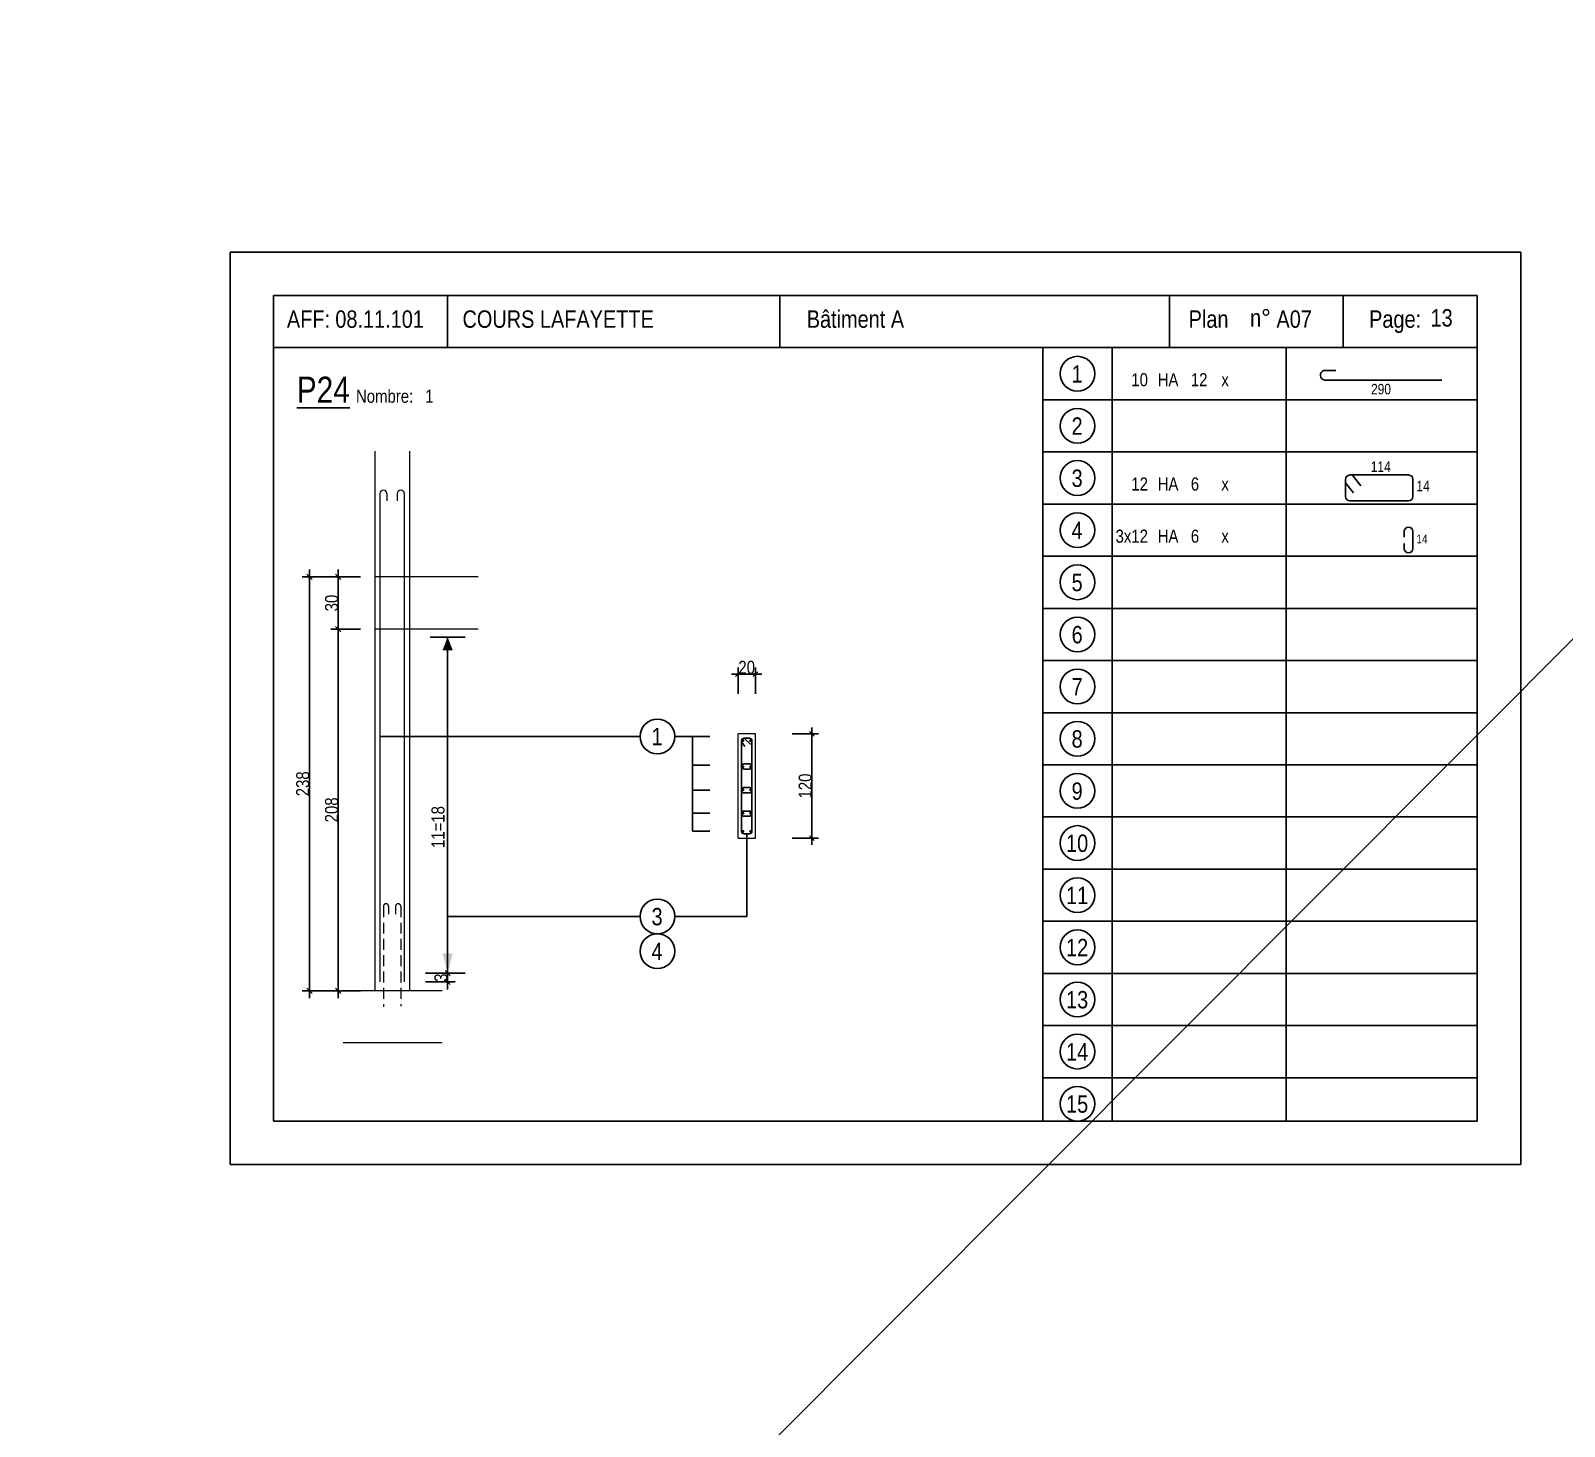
# Model space of a CAD drawing. Header units: metres. Extents: x -9927 to 45032, y -190416 to 12166.
# Drawn here: x 2791 to 4555, y -22874 to -21269 of the extents above; entities that cross this region are included whole.
import ezdxf
from ezdxf.enums import TextEntityAlignment as Align

# ---------------------------------------------------------------- set-up
doc = ezdxf.new("R2010")
doc.units = ezdxf.units.M
doc.header["$PDMODE"] = 65
doc.linetypes.add('CACHE2', pattern=[0.1875, 0.125, -0.0625])
for name, color, linetype in [('01_cote_gen', 4, 'Continuous'), ('01_fenetres', 171, 'Continuous'), ('01_linteaux', 3, 'Continuous'), ('01_sem', 42, 'Continuous'), ('01_texte', 230, 'Continuous'), ('AA_COTES', 2, 'Continuous')]:
    doc.layers.add(name, color=color, linetype=linetype)
doc.styles.add('STYLE2', font='ARIALN.TTF')
doc.dimstyles.new('JB25', dxfattribs={"dimscale": 0.1, "dimtxt": 150, "dimasz": 17, "dimexe": 0.1, "dimexo": 0.1, "dimgap": 0.09, "dimtad": 1, "dimdec": 1, "dimlfac": 0.5, "dimdsep": 46, "dimtxsty": 'STYLE2', "dimblk1": 'BOND_G', "dimblk2": 'BOND_D', "dimsah": 1, "dimcen": 1.5, "dimdle": 0.01, "dimse1": 1, "dimse2": 1, "dimclrd": 4, "dimclre": 2, "dimclrt": 5, "dimadec": 0, "dimazin": 0, "dimtfac": 2.333333, "dimtdec": 1, "dimtix": 1, "dimtmove": 2, "dimatfit": 3, "dimldrblk": 'BOND_G', "dimfxl": 1, "dimtolj": 1, "dimtzin": 0, "dimarcsym": 0})
doc.dimstyles.new('JB50', dxfattribs={"dimscale": 0.1, "dimtxt": 150, "dimasz": 15, "dimexe": 0.1, "dimexo": 0.1, "dimgap": 0.09, "dimtad": 1, "dimdec": 1, "dimdsep": 46, "dimtxsty": 'STYLE2', "dimblk1": 'BOND_G', "dimblk2": 'BOND_D', "dimsah": 1, "dimcen": 1.5, "dimdle": 0.01, "dimse1": 1, "dimse2": 1, "dimclrd": 4, "dimclre": 2, "dimclrt": 6, "dimazin": 2, "dimtfac": 2.333333, "dimtdec": 1, "dimtix": 1, "dimtmove": 2, "dimatfit": 3, "dimldrblk": 'BOND_G', "dimfxl": 1, "dimtolj": 1, "dimtzin": 0, "dimarcsym": 0})

# ---------------------------------------------------------------- blocks, each defined once
blk = doc.blocks.new('BOND_G')
at = {"layer": 'AA_COTES', "color": 0}
for p, q in [((0, -5), (0, 15)), ((5, 0), (-5, 0)), ((1.8, 1.8), (-1.8, -1.8))]:
    blk.add_line(p, q, dxfattribs=at)
blk = doc.blocks.new('BOND_D')
at = {"layer": 'AA_COTES', "color": 0}
for p, q in [((5, 0), (-5, 0)), ((-1.8, -1.8), (1.8, 1.8)), ((0, 5), (0, -15))]:
    blk.add_line(p, q, dxfattribs=at)
blk = doc.blocks.new('*D182')
at = {"layer": '01_cote_gen', "color": 4, "linetype": 'Continuous', "lineweight": -2, "transparency": 16777216}
blk.add_line((3111.5, -22371.4), (3111.5, -21898.8), dxfattribs=at)
at = {"layer": 'DEFPOINTS', "color": 0, "linetype": 'Continuous', "lineweight": 0, "transparency": 16777216}
for p in [(3111.5, -21897.1), (3226.6, -21897.1), (3186.6, -22373.1)]:
    blk.add_point(p, dxfattribs=at)
at = {"layer": '01_cote_gen', "color": 4, "linetype": 'Continuous', "lineweight": -2, "transparency": 16777216, "xscale": 1.7, "yscale": 1.7, "zscale": 1.7}
for name, p, rotation in [('BOND_D', (3111.5, -21897.1), 90), ('BOND_G', (3111.5, -22373.1), 270)]:
    blk.add_blockref(name, p, dxfattribs=dict(at, rotation=rotation))
at = {"layer": '01_cote_gen', "color": 5, "linetype": 'Continuous', "lineweight": 0, "transparency": 16777216, "insert": (3103.8, -22135.1), "char_height": 15, "attachment_point": 5, "rotation": 90, "style": 'STYLE2'}
blk.add_mtext('\\A1;238', dxfattribs=at)
blk = doc.blocks.new('*D183')
at = {"layer": '01_cote_gen', "color": 4, "linetype": 'Continuous', "lineweight": -2, "transparency": 16777216}
blk.add_line((3144.6, -21955.4), (3144.6, -21898.8), dxfattribs=at)
at = {"layer": 'DEFPOINTS', "color": 0, "linetype": 'Continuous', "lineweight": 0, "transparency": 16777216}
for p in [(3144.6, -21897.1), (3273.3, -21897.1), (3282.4, -21957.1)]:
    blk.add_point(p, dxfattribs=at)
at = {"layer": '01_cote_gen', "color": 4, "linetype": 'Continuous', "lineweight": -2, "transparency": 16777216, "xscale": 1.7, "yscale": 1.7, "zscale": 1.7}
for name, p, rotation in [('BOND_D', (3144.6, -21897.1), 90), ('BOND_G', (3144.6, -21957.1), 270)]:
    blk.add_blockref(name, p, dxfattribs=dict(at, rotation=rotation))
at = {"layer": '01_cote_gen', "color": 5, "linetype": 'Continuous', "lineweight": 0, "transparency": 16777216, "insert": (3137, -21927.1), "char_height": 15, "attachment_point": 5, "rotation": 90, "style": 'STYLE2'}
blk.add_mtext('\\A1;30', dxfattribs=at)
blk = doc.blocks.new('*D184')
at = {"layer": '01_cote_gen', "color": 4, "linetype": 'Continuous', "lineweight": -2, "transparency": 16777216}
blk.add_line((3144.6, -22371.4), (3144.6, -21958.8), dxfattribs=at)
at = {"layer": 'DEFPOINTS', "color": 0, "linetype": 'Continuous', "lineweight": 0, "transparency": 16777216}
for p in [(3144.6, -21957.1), (3153.1, -21957.1), (3162.8, -22373.1)]:
    blk.add_point(p, dxfattribs=at)
at = {"layer": '01_cote_gen', "color": 4, "linetype": 'Continuous', "lineweight": -2, "transparency": 16777216, "xscale": 1.7, "yscale": 1.7, "zscale": 1.7}
for name, p, rotation in [('BOND_D', (3144.6, -21957.1), 90), ('BOND_G', (3144.6, -22373.1), 270)]:
    blk.add_blockref(name, p, dxfattribs=dict(at, rotation=rotation))
at = {"layer": '01_cote_gen', "color": 5, "linetype": 'Continuous', "lineweight": 0, "transparency": 16777216, "insert": (3137, -22165.1), "char_height": 15, "attachment_point": 5, "rotation": 90, "style": 'STYLE2'}
blk.add_mtext('\\A1;208', dxfattribs=at)
blk = doc.blocks.new('*D185')
at = {"layer": '01_cote_gen', "color": 4, "linetype": 'Continuous', "lineweight": -2, "transparency": 16777216}
blk.add_line((3270.5, -22354.8), (3270.5, -22361.4), dxfattribs=at)
at = {"layer": 'DEFPOINTS', "color": 0, "linetype": 'Continuous', "lineweight": 0, "transparency": 16777216}
for p in [(3263.6, -22353.1), (3220.6, -22363.1), (3270.5, -22363.1)]:
    blk.add_point(p, dxfattribs=at)
at = {"layer": '01_cote_gen', "color": 4, "linetype": 'Continuous', "lineweight": -2, "transparency": 16777216, "xscale": 1.7, "yscale": 1.7, "zscale": 1.7}
for name, p, rotation in [('BOND_G', (3270.5, -22353.1), 90), ('BOND_D', (3270.5, -22363.1), 270)]:
    blk.add_blockref(name, p, dxfattribs=dict(at, rotation=rotation))
at = {"layer": '01_cote_gen', "color": 5, "linetype": 'Continuous', "lineweight": 0, "transparency": 16777216, "insert": (3262.8, -22358.1), "char_height": 15, "attachment_point": 5, "rotation": 90, "style": 'STYLE2'}
blk.add_mtext('\\A1;3', dxfattribs=at)
blk = doc.blocks.new('*D186')
at = {"layer": '01_cote_gen', "color": 4, "linetype": 'Continuous', "lineweight": -2, "transparency": 16777216}
blk.add_line((3689.6, -22079.1), (3689.6, -22196.1), dxfattribs=at)
at = {"layer": 'DEFPOINTS', "color": 0, "linetype": 'Continuous', "lineweight": 0, "transparency": 16777216}
for p in [(3624.6, -22077.6), (3624.6, -22197.6), (3689.6, -22197.6)]:
    blk.add_point(p, dxfattribs=at)
at = {"layer": '01_cote_gen', "color": 4, "linetype": 'Continuous', "lineweight": -2, "transparency": 16777216, "xscale": 1.5, "yscale": 1.5, "zscale": 1.5}
for name, p, rotation in [('BOND_G', (3689.6, -22077.6), 90), ('BOND_D', (3689.6, -22197.6), 270)]:
    blk.add_blockref(name, p, dxfattribs=dict(at, rotation=rotation))
at = {"layer": '01_cote_gen', "color": 6, "linetype": 'Continuous', "lineweight": 0, "transparency": 16777216, "insert": (3682, -22137.6), "char_height": 15, "attachment_point": 5, "rotation": 90, "style": 'STYLE2'}
blk.add_mtext('\\A1;120', dxfattribs=at)
blk = doc.blocks.new('*D187')
at = {"layer": '01_cote_gen', "color": 4, "linetype": 'Continuous', "lineweight": -2, "transparency": 16777216}
blk.add_line((3606.1, -22008.9), (3623.1, -22008.9), dxfattribs=at)
at = {"layer": 'DEFPOINTS', "color": 0, "linetype": 'Continuous', "lineweight": 0, "transparency": 16777216}
for p in [(3624.6, -22008.9), (3604.6, -22077.6), (3624.6, -22077.6)]:
    blk.add_point(p, dxfattribs=at)
at = {"layer": '01_cote_gen', "color": 4, "linetype": 'Continuous', "lineweight": -2, "transparency": 16777216, "xscale": 1.5, "yscale": 1.5, "zscale": 1.5, "rotation": 180}
blk.add_blockref('BOND_G', (3604.6, -22008.9), dxfattribs=at)
at = {"layer": '01_cote_gen', "color": 4, "linetype": 'Continuous', "lineweight": -2, "transparency": 16777216, "xscale": 1.5, "yscale": 1.5, "zscale": 1.5}
blk.add_blockref('BOND_D', (3624.6, -22008.9), dxfattribs=at)
at = {"layer": '01_cote_gen', "color": 6, "linetype": 'Continuous', "lineweight": 0, "transparency": 16777216, "insert": (3614.6, -22001.2), "char_height": 15, "attachment_point": 5, "style": 'STYLE2'}
blk.add_mtext('\\A1;20', dxfattribs=at)

msp = doc.modelspace()

# ---------------------------------------------------------------- linework, layer by layer
at = {"layer": '01_cote_gen', "linetype": 'Continuous', "lineweight": 0}
msp.add_line((-486.94, -27032.05), (7700.34, -18826.64), dxfattribs=at)
at = {"layer": '01_cote_gen', "color": 2, "linetype": 'CACHE2', "lineweight": 0, "ltscale": 100}
for p, q in [((3196.58, -22276.11), (3196.58, -22391.68)), ((3202.58, -22276.11), (3202.58, -22285.09)), ((3210.58, -22276.11), (3210.58, -22285.09)), ((3216.58, -22276.11), (3216.58, -22390.83))]:
    msp.add_line(p, q, dxfattribs=at)
for centre in [(3199.58, -22276.11), (3213.58, -22276.11)]:
    msp.add_arc(centre, 3, 0, 180, dxfattribs=at)
at = {"layer": '01_fenetres', "ltscale": 30}
for p, q in [((4455.24, -21573.23), (3070.24, -21573.23)), ((3070.24, -21573.23), (3070.24, -22523.23)), ((3070.24, -21573.23), (3070.24, -22523.23)), ((3070.24, -21573.23), (3070.24, -22523.23)), ((3270.24, -21573.23), (3270.24, -21633.23)), ((3652.74, -21573.23), (3652.74, -21633.23)), ((4101.11, -21633.23), (4101.11, -21573.23)), ((4301.11, -21633.23), (4301.11, -21573.23)), ((4455.24, -21573.23), (4455.24, -22523.23)), ((4455.24, -21633.23), (3070.24, -21633.23)), ((4455.24, -22523.23), (3070.24, -22523.23))]:
    msp.add_line(p, q, dxfattribs=at)
at = {"layer": '01_linteaux', "linetype": 'Continuous'}
for p, q in [((4278.78, -21659.48), (4292.52, -21659.48)), ((4280.01, -21670.47), (4414.32, -21670.47)), ((4303.69, -21784.76), (4303.69, -21804.37)), ((4303.69, -21788.9), (4312.88, -21800.23)), ((4308.69, -21779.76), (4376.27, -21779.76)), ((4311.38, -21779.76), (4321.36, -21792.07)), ((4381.27, -21784.76), (4381.27, -21804.37)), ((4308.69, -21809.37), (4376.27, -21809.37)), ((4371.27, -21844.76), (4371.27, -21851.13)), ((4381.27, -21844.76), (4381.27, -21864.37)), ((4371.27, -21864.37), (4371.27, -21858.52))]:
    msp.add_line(p, q, dxfattribs=at)
for centre, start, end in [((4279.89, -21664.36), 102.77382, 192.77382), ((4280.01, -21665.47), 180, 270), ((4308.69, -21784.76), 90, 180), ((4376.27, -21784.76), 0, 90), ((4308.69, -21804.37), 180, 270), ((4376.27, -21804.37), 270, 0), ((4376.27, -21844.76), 90, 180), ((4376.27, -21844.76), 0, 90), ((4376.27, -21864.37), 180, 270), ((4376.27, -21864.37), 270, 0)]:
    msp.add_arc(centre, 5, start, end, dxfattribs=at)
at = {"layer": '01_sem', "color": 2, "lineweight": 0, "ltscale": 7}
for p, q in [((3186.58, -21752.47), (3186.58, -22373.11)), ((3226.58, -21752.47), (3226.58, -22373.11)), ((3192.58, -21801.11), (3192.58, -22363.11)), ((3200.58, -21801.11), (3200.58, -21809.52)), ((3212.58, -21801.11), (3212.58, -21809.52)), ((3220.58, -21801.11), (3220.58, -22363.11)), ((3305.76, -21897.11), (3186.58, -21897.11)), ((3305.76, -21957.11), (3186.58, -21957.11)), ((3604.64, -22197.59), (3604.64, -22077.59)), ((3624.64, -22077.59), (3604.64, -22077.59)), ((3604.64, -22197.59), (3604.64, -22077.59)), ((3624.64, -22077.59), (3604.64, -22077.59)), ((3624.64, -22197.59), (3624.64, -22077.59)), ((3604.64, -22197.59), (3624.64, -22197.59)), ((3604.64, -22197.59), (3624.64, -22197.59)), ((3264.13, -22373.11), (3150.4, -22373.11)), ((3264.13, -22433.11), (3150.4, -22433.11))]:
    msp.add_line(p, q, dxfattribs=at)
for centre in [(3196.58, -21801.11), (3216.58, -21801.11)]:
    msp.add_arc(centre, 4, 0, 180, dxfattribs=at)
at = {"layer": '01_texte', "ltscale": 30}
for p, q in [((3020.24, -21523.23), (3020.24, -22573.23)), ((4505.24, -21523.23), (3020.24, -21523.23)), ((4505.24, -21523.23), (4505.24, -22573.23)), ((3955.24, -21633.23), (3955.24, -22523.23)), ((4035.24, -21633.23), (4035.24, -22523.23)), ((4235.24, -21633.23), (4235.24, -22523.23)), ((4455.24, -21693.23), (3955.24, -21693.23)), ((4455.24, -21753.23), (3955.24, -21753.23)), ((4455.24, -21813.23), (3955.24, -21813.23)), ((4455.24, -21873.23), (3955.24, -21873.23)), ((4455.24, -21933.23), (3955.24, -21933.23)), ((3250.31, -21966.4), (3290.63, -21966.4)), ((3270.47, -21966.4), (3270.47, -22359.99)), ((4455.24, -21993.23), (3955.24, -21993.23)), ((4455.24, -22053.23), (3955.24, -22053.23)), ((3608.64, -22189.59), (3608.64, -22085.59)), ((3608.64, -22086.87), (3612.64, -22092.23)), ((3617.64, -22082.59), (3611.64, -22082.59)), ((3611.64, -22082.59), (3619.24, -22090)), ((3620.64, -22189.59), (3620.64, -22085.59)), ((3617.64, -22112.12), (3611.64, -22112.12)), ((3611.64, -22118.12), (3613.74, -22118.12)), ((3617.64, -22118.12), (3613.55, -22118.12)), ((4455.24, -22113.23), (3955.24, -22113.23)), ((3617.64, -22139.51), (3611.64, -22139.51)), ((3611.64, -22145.51), (3613.74, -22145.51)), ((3617.64, -22145.51), (3613.55, -22145.51)), ((3617.64, -22166.43), (3611.64, -22166.43)), ((3611.64, -22172.43), (3613.74, -22172.43)), ((3617.64, -22172.43), (3613.55, -22172.43)), ((4455.24, -22173.23), (3955.24, -22173.23)), ((3611.64, -22192.59), (3617.64, -22192.59)), ((4455.24, -22233.23), (3955.24, -22233.23)), ((4455.24, -22293.23), (3955.24, -22293.23)), ((3250.31, -22353.11), (3290.63, -22353.11)), ((4455.24, -22353.23), (3955.24, -22353.23)), ((4455.24, -22413.23), (3955.24, -22413.23)), ((4455.24, -22473.23), (3955.24, -22473.23)), ((4505.24, -22573.23), (3020.24, -22573.23))]:
    msp.add_line(p, q, dxfattribs=at)
at = {"layer": '01_texte'}
for p, q in [((3491.86, -22080.62), (3192.58, -22080.62)), ((3552.33, -22080.62), (3531.86, -22080.62)), ((3552.33, -22080.62), (3552.33, -22189.64)), ((3552.33, -22080.62), (3572.34, -22080.62)), ((3552.33, -22113.72), (3572.34, -22113.72)), ((3552.33, -22142.25), (3572.34, -22142.25)), ((3552.33, -22168.92), (3572.34, -22168.92)), ((3552.33, -22189.64), (3572.34, -22189.64)), ((3614.76, -22192.59), (3614.76, -22287.64)), ((3491.86, -22287.64), (3270.47, -22287.64)), ((3531.86, -22287.64), (3614.76, -22287.64))]:
    msp.add_line(p, q, dxfattribs=at)
at = {"layer": '01_texte', "ltscale": 30, "const_width": 1.5, "flags": 128}
for points in [[(3611.11, -22085.44, -1), (3609.61, -22085.44, -1)], [(3618.18, -22085.44, 1), (3619.68, -22085.44, 1)], [(3611.11, -22115.47, 1), (3609.61, -22115.47, 1)], [(3618.18, -22115.47, -1), (3619.68, -22115.47, -1)], [(3611.11, -22142.11, 1), (3609.61, -22142.11, 1)], [(3618.18, -22142.11, -1), (3619.68, -22142.11, -1)], [(3611.11, -22169.02, 1), (3609.61, -22169.02, 1)], [(3618.18, -22169.02, -1), (3619.68, -22169.02, -1)], [(3611.11, -22189.74, 1), (3609.61, -22189.74, 1)], [(3618.18, -22189.74, -1), (3619.68, -22189.74, -1)]]:
    msp.add_lwpolyline(points, format="xyb", close=True, dxfattribs=at)
at = {"layer": '01_texte'}
for centre in [(3995.24, -21663.23), (3995.24, -21723.23), (3995.24, -21783.23), (3995.24, -21843.23), (3995.24, -21903.23), (3995.24, -21963.23), (3995.24, -22023.23), (3511.86, -22080.62), (3995.24, -22083.23), (3995.24, -22143.23), (3995.24, -22203.23), (3995.24, -22263.23), (3511.86, -22287.64), (3995.24, -22323.23), (3511.86, -22327.64), (3995.24, -22383.23), (3995.24, -22443.23), (3995.24, -22503.23)]:
    msp.add_circle(centre, 20, dxfattribs=at)
at = {"layer": '01_texte', "ltscale": 30}
for centre, start, end in [((3611.64, -22085.59), 90.00091, 180), ((3617.64, -22085.59), 0, 90.00091), ((3611.64, -22115.12), 90.00091, 180), ((3617.64, -22115.12), 0, 90.00091), ((3611.64, -22115.12), 180, 269.99909), ((3617.64, -22115.12), 269.99909, 360), ((3611.64, -22142.51), 90.00091, 180), ((3611.64, -22142.51), 180, 269.99909), ((3617.64, -22142.51), 0, 90.00091), ((3617.64, -22142.51), 269.99909, 360), ((3611.64, -22169.43), 90.00091, 180), ((3611.64, -22169.43), 180, 269.99909), ((3617.64, -22169.43), 0, 90.00091), ((3617.64, -22169.43), 269.99909, 360), ((3611.64, -22189.59), 180, 270), ((3617.64, -22189.59), 270, 0)]:
    msp.add_arc(centre, 3, start, end, dxfattribs=at)
for points in [[(3270.47, -21966.4), (3264.57, -21981.47), (3270.47, -21981.47)], [(3270.47, -21966.4), (3276.37, -21981.47), (3270.47, -21981.47)], [(3270.47, -22353.11), (3264.57, -22330.04), (3270.47, -22330.04)], [(3270.47, -22353.11), (3276.37, -22330.04), (3270.47, -22330.04)]]:
    msp.add_solid(points, dxfattribs=at)

# ---------------------------------------------------------------- texts
at = {"layer": '01_texte', "style": 'STYLE2'}
for s, height, p in [('AFF:', 20, (3085.53, -21610.38)), ('08.11.101', 20, (3141.2, -21610.38)), ('COURS LAFAYETTE', 20, (3287.58, -21610.38)), ('Bâtiment A', 20, (3683.68, -21610.38)), ('Plan', 20, (4123.15, -21610.38)), ('n%%D', 20, (4193.84, -21608.94)), ('A07', 20, (4224.18, -21610.38)), ('Page:', 20, (4330.82, -21610.38)), ('13', 20, (4401.5, -21608.94)), ('%%UP24', 30, (3096.81, -21696.62)), ('HA', 15, (4087.53, -21677.63)), ('12', 15, (4125.7, -21677.63)), ('Nombre:', 15, (3165, -21696.62)), ('1', 15, (3244.62, -21696.62)), ('290', 12, (4333.07, -21686.97)), ('114', 12, (4332.75, -21776.21)), ('HA', 15, (4087.53, -21797.63)), ('6', 15, (4125.7, -21797.63)), ('14', 12, (4385.26, -21798.42)), ('HA', 15, (4087.53, -21857.63)), ('6', 15, (4125.7, -21857.63)), ('14', 10, (4385.26, -21858.42))]:
    msp.add_text(s, height=height, dxfattribs=at).set_placement(p)
for s, p in [('1', (3994.83, -21663.46)), ('2', (3994.83, -21723.46)), ('3', (3994.83, -21783.46)), ('4', (3994.83, -21843.46)), ('5', (3994.83, -21903.46)), ('6', (3994.83, -21963.46)), ('7', (3994.83, -22023.46)), ('1', (3511.45, -22080.85)), ('8', (3994.83, -22083.46)), ('9', (3994.83, -22143.46)), ('10', (3994.83, -22203.46)), ('11', (3994.83, -22263.46)), ('3', (3511.45, -22287.87)), ('4', (3511.45, -22327.87)), ('12', (3994.83, -22323.46)), ('13', (3994.83, -22383.46)), ('14', (3994.83, -22443.46)), ('15', (3994.83, -22503.46))]:
    msp.add_text(s, height=20, dxfattribs=at).set_placement(p, align=Align.MIDDLE_CENTER)
for s, p in [('10', (4076.33, -21677.63)), ('12', (4076.33, -21797.63)), ('3x12', (4076.33, -21857.63))]:
    msp.add_text(s, height=15, dxfattribs=at).set_placement(p, align=Align.RIGHT)
for p in [(4165.11, -21677.63), (4165.11, -21797.63), (4165.11, -21857.63)]:
    msp.add_text('x', height=15, dxfattribs=at).set_placement(p, align=Align.CENTER)
msp.add_text('11=18', height=15, rotation=90, dxfattribs=at).set_placement((3266.86, -22208.98))

# ---------------------------------------------------------------- dimensions: what is measured, and where the dimension line sits
at = {"layer": '01_cote_gen', "linetype": 'Continuous', "lineweight": 0}
for base, p1, p2, dimstyle, picture, middle in [((3111.46, -21897.11), (3186.58, -22373.11), (3226.58, -21897.11), 'JB25', '*D182', (3103.79, -22135.11)), ((3144.64, -21897.11), (3282.37, -21957.11), (3273.3, -21897.11), 'JB25', '*D183', (3136.97, -21927.11)), ((3144.64, -21957.11), (3162.76, -22373.11), (3153.14, -21957.11), 'JB25', '*D184', (3136.97, -22165.11)), ((3689.64, -22197.59), (3624.64, -22077.59), (3624.64, -22197.59), 'JB50', '*D186', (3681.98, -22137.59))]:
    dim = msp.add_linear_dim(base=base, p1=p1, p2=p2, angle=90, dimstyle=dimstyle, dxfattribs=at)
    dim.commit()
    dim.dimension.update_dxf_attribs({"geometry": picture, "text_midpoint": middle})
dim = msp.add_linear_dim(base=(3624.64, -22008.87), p1=(3604.64, -22077.59), p2=(3624.64, -22077.59), dimstyle='JB50', dxfattribs=at)
dim.commit()
dim.dimension.update_dxf_attribs({"geometry": '*D187', "text_midpoint": (3614.64, -22001.2)})
dim = msp.add_linear_dim(base=(3270.47, -22363.11), p1=(3263.64, -22353.11), p2=(3220.58, -22363.11), angle=90, text='3', dimstyle='JB25', dxfattribs=at)
dim.commit()
dim.dimension.update_dxf_attribs({"geometry": '*D185', "text_midpoint": (3262.8, -22358.11)})

doc.saveas('drawing.dxf')
